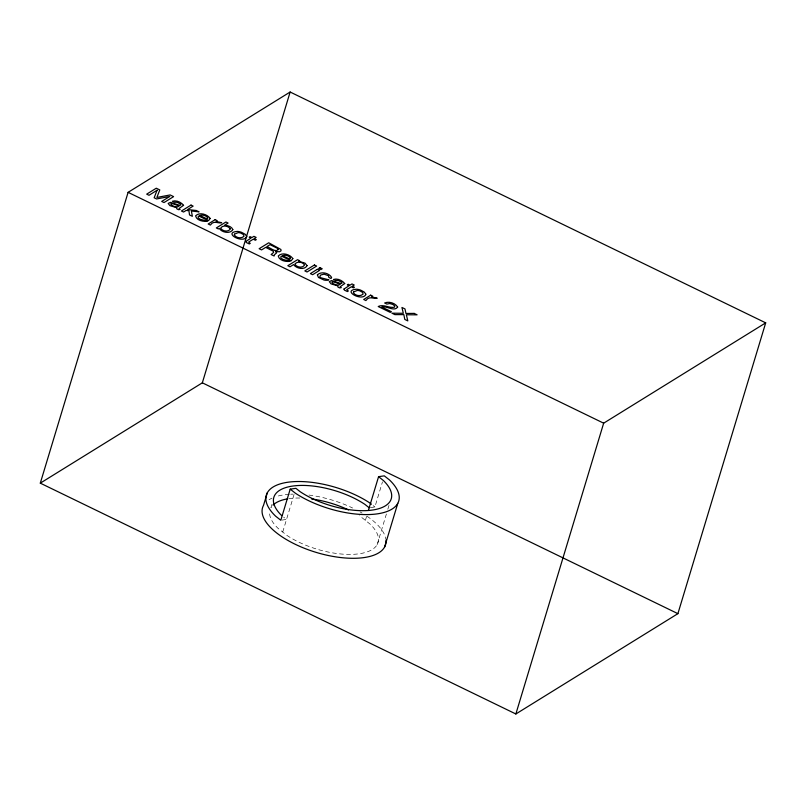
<?xml version="1.0" encoding="UTF-8"?>
<svg xmlns="http://www.w3.org/2000/svg" width="806" height="806" viewBox="0 0 806 806"><rect width="100%" height="100%" fill="white"/><g stroke="black" fill="none" stroke-linecap="round" stroke-linejoin="round"><path stroke-width="0.6" stroke-dasharray="4.03 3.02" d="M272.005 504.294L270.967 507.73A56.42 24.029 16.8 0 1 272.226 505.956M282.725 532.041L294.109 494.32M365.38 520.374L366.76 515.8M370.327 507.619L374.901 506.974L382.487 481.837M377.127 544.685L386.406 513.966M387.827 509.241L389.258 504.516M281.949 520.092L286.523 519.447L283.631 517.15M373.158 505.604L374.901 506.974M269.033 499.77A64.238 27.354 16.8 0 1 272.085 498.118M278.302 495.962A64.238 27.354 16.8 0 1 289.344 494.29M290.684 494.209A64.238 27.354 16.8 0 1 292.981 494.128M308.93 495.055A64.238 27.354 16.8 0 1 352.625 508.012M360.07 511.901A64.238 27.354 16.8 0 1 362.085 513.079M366.952 516.183A64.238 27.354 16.8 0 1 385.842 538.922M269.627 513.875A56.42 24.029 16.8 0 0 277.899 528.202L286.956 535.416A56.42 24.029 16.8 0 0 358.751 553.833A56.42 24.029 16.8 0 0 370.196 524.212L361.138 516.999A56.42 24.029 16.8 0 0 359.214 515.749M288.739 498.672A56.42 24.029 16.8 0 1 300.809 498.048"/><path stroke-width="1.21" d="M40.3 483.147L128.104 192.342L290.14 92.015L765.7 322.853L677.896 613.658L515.86 713.985L40.3 483.147L202.336 382.82L290.14 92.015M267.31 492.788L263.512 505.382A64.238 27.354 16.8 0 0 318.713 553.138A64.238 27.354 16.8 0 0 385.983 540M368.493 510.067L378.578 476.668L383.394 480.507A56.42 24.029 16.8 0 1 371.939 510.117A56.42 24.029 16.8 0 1 300.154 491.7L295.923 488.335L290.2 489.141L280.81 520.253L275.602 516.162A64.238 27.354 16.8 0 1 287.954 482.22A64.238 27.354 16.8 0 1 369.692 502.873L371.425 504.244M384.593 547.032L397.791 503.327M515.86 713.985L603.664 423.18L765.7 322.853M378.578 476.668L384.291 475.862L389.5 479.953A64.238 27.354 16.8 0 1 377.148 513.885A64.238 27.354 16.8 0 1 295.409 493.232L290.2 489.141M128.104 192.342L603.664 423.18M202.336 382.82L677.896 613.658M369.178 507.78L364.947 504.405A56.42 24.029 16.8 0 0 293.152 485.988A56.42 24.029 16.8 0 0 281.707 515.608M273.012 505.11A56.42 24.029 16.8 0 1 287.551 498.864M311.489 498.934A56.42 24.029 16.8 0 1 348.504 509.916M210.185 218.456L208.492 220.703L198.83 216.008L198.145 216.733L198.296 217.952L200.18 219.262L207.384 221.187C203.334 221.872 196.402 220.501 195.606 215.857C199.435 211.776 207.364 214.275 210.185 218.456M292.85 258.585L291.157 260.832L281.495 256.137L280.81 256.862L280.962 258.071L282.846 259.381L290.049 261.315C285.999 262 279.067 260.63 278.272 255.986C282.09 251.905 290.029 254.394 292.85 258.585M397.65 307.066C394.356 311.982 386.628 305.585 381.772 307.036L391.394 311.71L390.285 312.396L378.185 306.522C383.505 303.822 389.066 308.396 394.446 307.207L394.819 305.958L392.844 304.466L389.701 303.509L386.9 304.094L384.653 302.996C388.955 301.081 395.283 303.076 397.65 307.066M246.696 236.299L246.636 236.944C242.525 243.966 222.486 232.45 237.448 231.413A6.377 2.72 16.8 0 1 241.609 232.35L245.145 234.244L246.696 236.299M365.793 294.109L365.733 294.754C361.622 301.776 341.593 290.261 356.544 289.223A6.377 2.72 16.8 0 1 360.705 290.16L364.241 292.054L365.793 294.109M245.911 241.427L246.324 242.515L249.316 243.966L250.243 243.392L248.681 242.032L253.245 239.211L255.351 240.228L256.308 239.634L254.202 238.616L256.157 237.407L253.91 236.319L251.966 237.528L250.172 236.662L249.215 237.256L250.998 238.123L245.911 241.427M343.981 289.042L344.404 290.12L347.396 291.57L348.323 290.996L346.761 289.636L351.315 286.815L353.421 287.843L354.378 287.248L352.272 286.221L354.227 285.012L351.99 283.924L350.036 285.133L348.252 284.266L347.295 284.861L349.079 285.727L343.981 289.042M276.609 252.671L274.161 255.139L274.151 256.016L271.138 254.555L273.667 252.349L273.294 251.25L265.688 247.371L261.577 249.91L259.129 248.722L268.71 242.787L280.911 249.477L281.062 250.797L279.511 251.754L275.622 251.522L276.609 252.671M234.455 234.173L234.314 235.02C236.259 237.951 241.246 238.848 243.926 236.38L243.644 234.667L240.934 233.146A3.536 1.501 16.8 0 0 238.153 232.642L234.455 234.173M353.552 291.984L353.411 292.83C355.355 295.762 360.342 296.658 363.032 294.19L362.74 292.477L360.03 290.956A3.536 1.501 16.8 0 0 357.26 290.452L353.552 291.984M230.163 228.703L230.012 229.539C227.554 232.118 222.799 231.211 220.814 228.511L220.794 227.937C222.829 224.763 228.34 225.881 230.163 228.703M307.056 265.648C304.597 270.413 296.175 268.519 293.585 264.59L290.019 266.796L287.802 265.718L297.545 259.693L299.701 260.741L298.774 261.315L305.011 263.149L307.056 265.648M317.393 274.876L318.471 277.476L323.891 279.984A5.299 2.257 16.8 0 0 326.994 280.266L328.848 279.833L320.929 277.788A3.184 1.36 16.8 0 1 319.801 276.498L320.738 274.997L324.093 274.161L328.435 275.702L328.858 277.445L331.014 278.493L331.639 277.486C329.342 273.073 321.07 270.997 317.393 274.876M232.833 229.589C230.304 234.304 221.66 232.491 219.262 228.38L218.366 228.934L216.32 227.947L225.932 221.993L228.088 223.04L224.612 225.186C227.624 225.509 231.665 226.456 232.833 229.589M207.746 217.963L207.152 219.02L199.828 215.464C202.467 214.547 206.356 215.393 207.746 217.963M290.412 258.091L289.817 259.149L282.493 255.593C285.133 254.676 289.022 255.522 290.412 258.091M183.566 205.329L179.043 208.522L180.141 209.459L178.388 209.681L176.756 208.784L176.665 207.676L169.925 205.641L168.152 203.434L170.529 202.356L179.506 205.278L180.715 205.117L180.776 204.18L177.139 202.256L174.439 202.256L172.373 201.248C176.242 199.878 181.279 202.266 183.566 205.329M344.706 283.541L340.172 286.745L341.27 287.682L339.517 287.893L337.885 286.996L337.795 285.888L331.054 283.863L329.281 281.647L331.659 280.569L340.636 283.49L341.845 283.329L341.905 282.402L338.268 280.468L335.568 280.468L333.503 279.47C337.371 278.09 342.409 280.478 344.706 283.541M278.352 249.517C275.259 252.933 269.929 247.22 266.776 246.696L270.05 244.671L277.113 248.157L278.352 249.517M157.049 190.246L154.158 197.772L156.586 198.951L169.824 196.452L161.694 201.429L164.021 202.558L173.602 196.624L170.137 194.941L156.878 197.45L159.779 189.914L156.273 188.211L146.692 194.145L149.029 195.284L157.049 190.246M295.339 263.542L295.097 264.64C297.112 267.3 302.381 268.338 304.446 265.234L304.436 264.67C302.482 261.96 297.888 261.215 295.339 263.542M171.013 203.898L171.456 205.248L174.831 206.648L177.622 206.83L179.184 205.993L173.018 203.787L171.013 203.898M332.143 282.11L332.586 283.46L335.961 284.861L338.752 285.052L340.313 284.206L334.147 281.999L332.143 282.11M191.012 205.077L181.421 211.011L183.556 212.038L186.176 210.416L188.936 210.759L189.521 214.94L192.352 216.31L191.395 211.021L199.062 211.847L196.231 210.477L187.576 209.55L193.138 206.104L191.012 205.077M215.152 219.655L208.16 223.987L210.376 225.055C213.681 219.847 218.214 223.856 221.68 222.698L216.048 221.428L217.247 220.683L215.152 219.655M314.431 264.983L304.839 270.917L307.056 271.995L316.647 266.061L314.431 264.983M317.332 269.295L310.381 273.607L312.637 274.695L319.589 270.393L317.332 269.295M319.962 267.673L318.632 268.499L320.889 269.587L322.219 268.761L319.962 267.673M370.679 295.157L363.687 299.479L365.904 300.557C369.219 295.339 373.742 299.358 377.218 298.19L371.576 296.92L372.785 296.175L370.679 295.157M414.183 313.403L405.942 313.453L404.995 308.94L401.932 307.459L403.322 313.292L391.938 313.191L394.89 314.622L403.846 314.622L404.773 319.428L407.816 320.899L406.365 314.773L417.105 314.824L414.183 313.403"/></g></svg>
